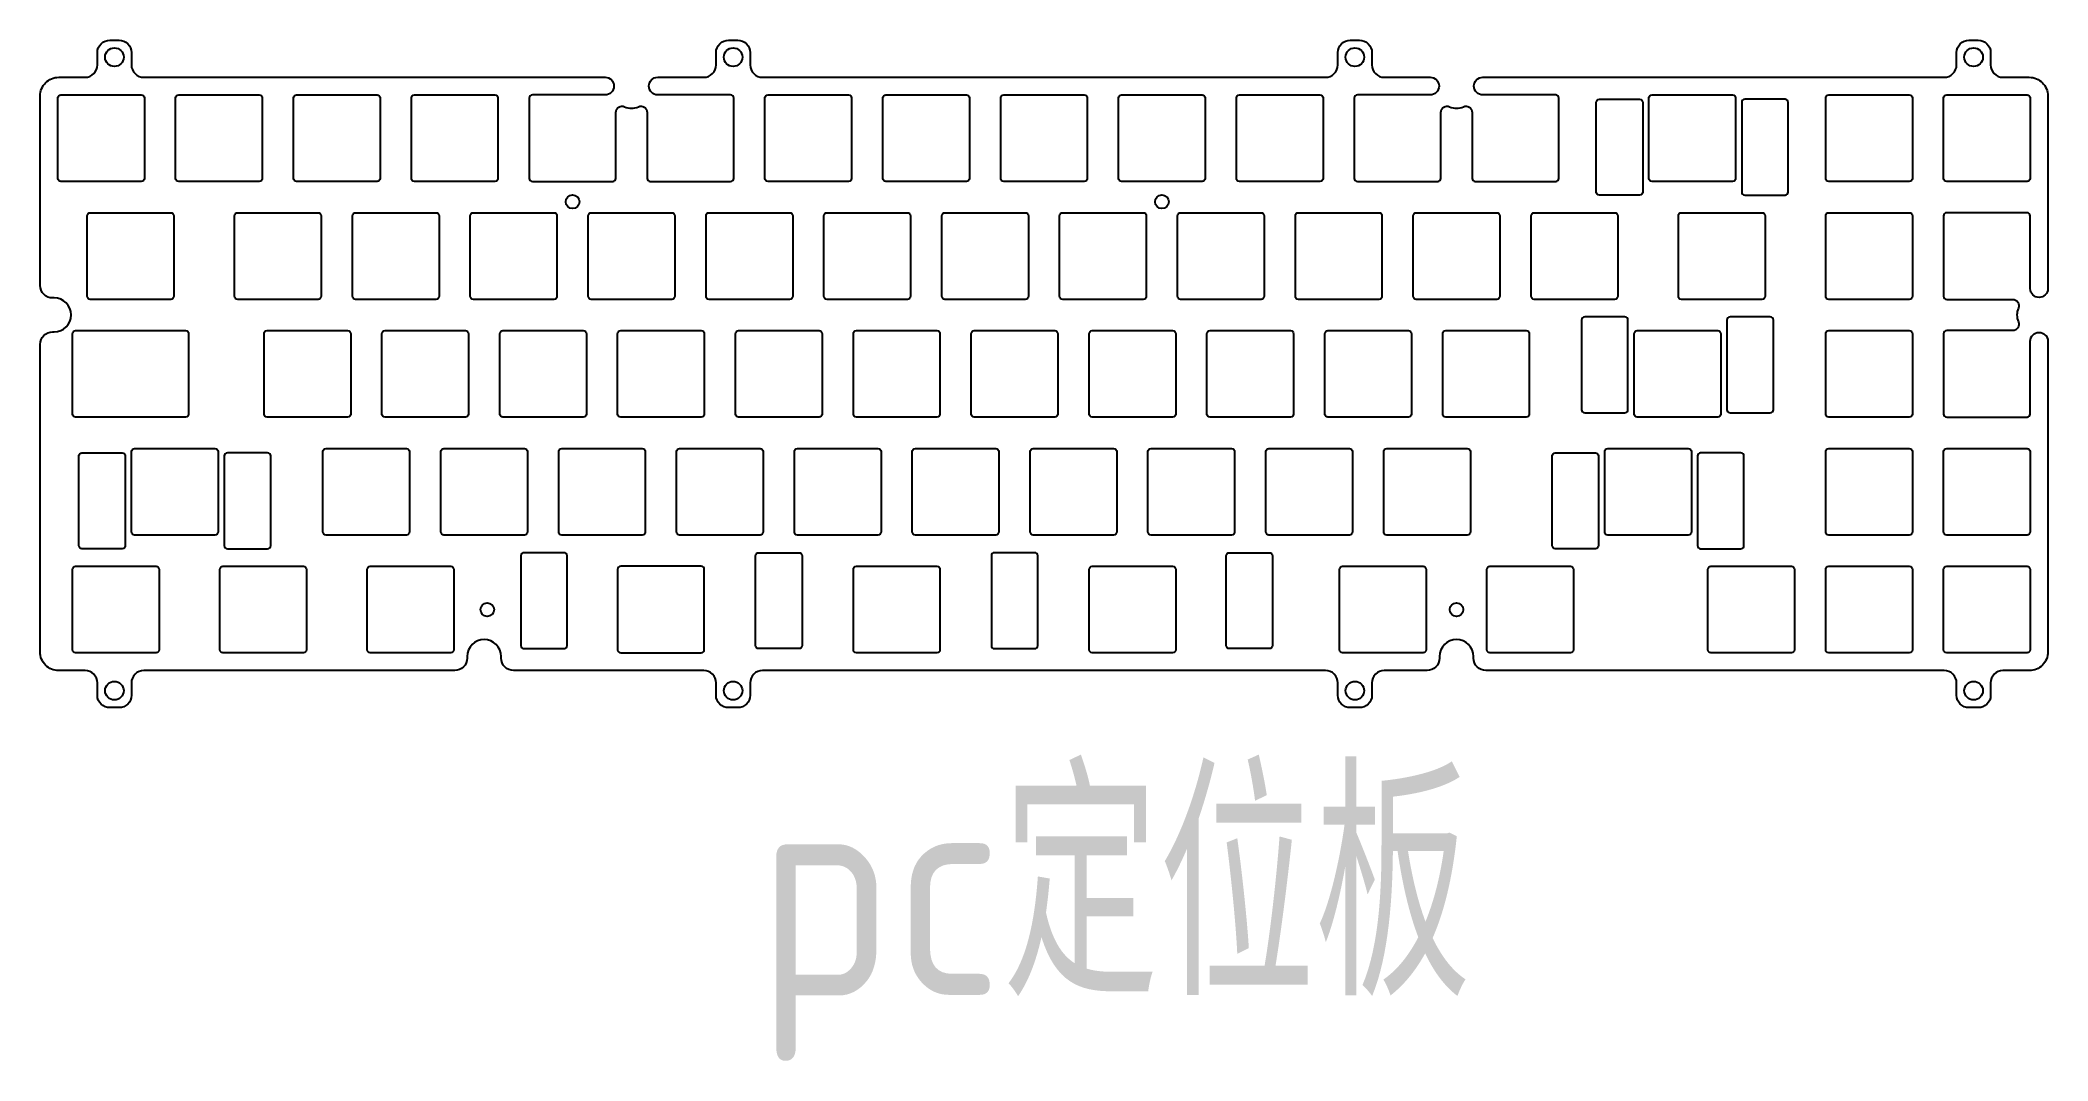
# Model space of a CAD drawing. Header units: millimetres. Extents: x 182 to 507, y -310 to -145.
import ezdxf

# ---------------------------------------------------------------- set-up
doc = ezdxf.new("R2010")
doc.units = ezdxf.units.MM
doc.header["$LTSCALE"] = 1000
doc.header["$MEASUREMENT"] = 0
doc.layers.add('TopSolderMaskLayer', color=7, linetype='Continuous', true_color=0x800080)
doc.layers.add('轴孔', color=7, linetype='Continuous')
doc.styles.get("Standard").update_dxf_attribs({"font": 'gbenor.shx', "bigfont": 'gbcbig.shx'})

# ---------------------------------------------------------------- blocks, each defined once
blk = doc.blocks.new('轴孔')
at = {"color": 1}
blk.add_lwpolyline([(22.61826, 94.3612), (22.61826, 81.3612, -0.414213562), (22.11826, 80.8612), (9.11826, 80.8612, -0.414213562), (8.61826, 81.3612), (8.61826, 94.3612, -0.414213562), (9.11826, 94.8612), (22.11826, 94.8612, -0.414213562)], format="xyb", close=True, dxfattribs=at)

msp = doc.modelspace()

# ---------------------------------------------------------------- linework, layer by layer
at = {"color": 1}
for points in [[(298.79, -151.36), (389.79, -151.36, 0.414214), (391.79, -149.36), (391.79, -147.36, -0.414214), (393.79, -145.36), (395.29, -145.36, -0.414214), (397.29, -147.36), (397.29, -149.36, 0.414214), (399.29, -151.36), (406.71, -151.36, -1), (406.71, -154.21), (394.94, -154.21, 0.414214), (394.44, -154.71), (394.44, -167.71, 0.414214), (394.94, -168.21), (407.94, -168.21, 0.414214), (408.44, -167.71), (408.44, -157.03, -0.542931), (409.85, -156.12, 0.212517), (412.08, -156.12, -0.542931), (413.49, -157.03), (413.49, -167.71, 0.414214), (413.99, -168.21), (426.99, -168.21, 0.414214), (427.49, -167.71), (427.49, -154.71, 0.414214), (426.99, -154.21), (415.21, -154.21, -1), (415.21, -151.36), (489.79, -151.36, 0.414214), (491.79, -149.36), (491.79, -147.36, -0.414214), (493.79, -145.36), (495.29, -145.36, -0.414214), (497.29, -147.36), (497.29, -149.36, 0.414214), (499.29, -151.36), (503.54, -151.36, -0.414214), (506.54, -154.36), (506.54, -185.53, -1), (503.69, -185.53), (503.69, -173.76, 0.414214), (503.19, -173.26), (490.19, -173.26, 0.414214), (489.69, -173.76), (489.69, -186.76, 0.414214), (490.19, -187.26), (500.86, -187.26, -0.542931), (501.78, -188.66, 0.212517), (501.78, -190.9, -0.542931), (500.86, -192.31), (490.19, -192.31, 0.414214), (489.69, -192.81), (489.69, -205.81, 0.414214), (490.19, -206.31), (503.19, -206.31, 0.414214), (503.69, -205.81), (503.69, -194.03, -1), (506.54, -194.03), (506.54, -244.26, -0.414214), (503.54, -247.26), (499.29, -247.26, 0.414214), (497.29, -249.26), (497.29, -251.26, -0.414214), (495.29, -253.26), (493.79, -253.26, -0.414214), (491.79, -251.26), (491.79, -249.26, 0.414214), (489.79, -247.26), (415.71, -247.26, -0.414214), (413.71, -245.26), (413.71, -245.01, 1), (408.21, -245.01), (408.21, -245.26, -0.414214), (406.21, -247.26), (399.29, -247.26, 0.414214), (397.29, -249.26), (397.29, -251.26, -0.414214), (395.29, -253.26), (393.79, -253.26, -0.414214), (391.79, -251.26), (391.79, -249.26, 0.414214), (389.79, -247.26), (298.79, -247.26, 0.414214), (296.79, -249.26), (296.79, -251.26, -0.414214), (294.79, -253.26), (293.29, -253.26, -0.414214), (291.29, -251.26), (291.29, -249.26, 0.414214), (289.29, -247.26), (258.55, -247.26, -0.414214), (256.55, -245.26), (256.55, -245.01, 1), (251.05, -245.01), (251.05, -245.26, -0.414214), (249.05, -247.26), (198.79, -247.26, 0.414214), (196.79, -249.26), (196.79, -251.26, -0.414214), (194.79, -253.26), (193.29, -253.26, -0.414214), (191.29, -251.26), (191.29, -249.26, 0.414214), (189.29, -247.26), (185.04, -247.26, -0.414214), (182.04, -244.26), (182.04, -194.53, -0.414214), (184.04, -192.53), (184.29, -192.53, 1), (184.29, -187.03), (184.04, -187.03, -0.414214), (182.04, -185.03), (182.04, -154.36, -0.414214), (185.04, -151.36), (189.29, -151.36, 0.414214), (191.29, -149.36), (191.29, -147.36, -0.414214), (193.29, -145.36), (194.79, -145.36, -0.414214), (196.79, -147.36), (196.79, -149.36, 0.414214), (198.79, -151.36), (273.36, -151.36, -1), (273.36, -154.21), (261.59, -154.21, 0.414214), (261.09, -154.71), (261.09, -167.71, 0.414214), (261.59, -168.21), (274.59, -168.21, 0.414214), (275.09, -167.71), (275.09, -157.03, -0.542931), (276.5, -156.12, 0.212517), (278.73, -156.12, -0.542931), (280.14, -157.03), (280.14, -167.71, 0.414214), (280.64, -168.21), (293.64, -168.21, 0.414214), (294.14, -167.71), (294.14, -154.71, 0.414214), (293.64, -154.21), (281.86, -154.21, -1), (281.86, -151.36), (289.29, -151.36, 0.414214), (291.29, -149.36), (291.29, -147.36, -0.414214), (293.29, -145.36), (294.79, -145.36, -0.414214), (296.79, -147.36), (296.79, -149.36, 0.414214)], [(441.06, -155.41), (441.06, -169.91, -0.414214), (440.56, -170.41), (434.06, -170.41, -0.414214), (433.56, -169.91), (433.56, -155.41, -0.414214), (434.06, -154.91), (440.56, -154.91, -0.414214)], [(457.06, -155.41), (457.06, -169.91, 0.414214), (457.56, -170.41), (464.06, -170.41, 0.414214), (464.56, -169.91), (464.56, -155.41, 0.414214), (464.06, -154.91), (457.56, -154.91, 0.414214)], [(438.68, -190.61, 0.414214), (438.18, -190.11), (431.68, -190.11, 0.414214), (431.18, -190.61), (431.18, -205.11, 0.414214), (431.68, -205.61), (438.18, -205.61, 0.414214), (438.68, -205.11)], [(454.68, -205.11, 0.414214), (455.18, -205.61), (461.68, -205.61, 0.414214), (462.18, -205.11), (462.18, -190.61, 0.414214), (461.68, -190.11), (455.18, -190.11, 0.414214), (454.68, -190.61)], [(439.68, -205.81), (439.68, -192.81, -0.414214), (440.18, -192.31), (453.18, -192.31, -0.414214), (453.68, -192.81), (453.68, -205.81, -0.414214), (453.18, -206.31), (440.18, -206.31, -0.414214)], [(195.8, -212.56), (195.8, -227.06, -0.414214), (195.3, -227.56), (188.8, -227.56, -0.414214), (188.3, -227.06), (188.3, -212.56, -0.414214), (188.8, -212.06), (195.3, -212.06, -0.414214)], [(211.8, -212.56), (211.8, -227.06, 0.414214), (212.3, -227.56), (218.8, -227.56, 0.414214), (219.3, -227.06), (219.3, -212.56, 0.414214), (218.8, -212.06), (212.3, -212.06, 0.414214)], [(433.92, -212.56), (433.92, -227.06, -0.414214), (433.42, -227.56), (426.92, -227.56, -0.414214), (426.42, -227.06), (426.42, -212.56, -0.414214), (426.92, -212.06), (433.42, -212.06, -0.414214)], [(449.92, -212.56), (449.92, -227.06, 0.414214), (450.42, -227.56), (456.92, -227.56, 0.414214), (457.42, -227.06), (457.42, -212.56, 0.414214), (456.92, -212.06), (450.42, -212.06, 0.414214)]]:
    msp.add_lwpolyline(points, format="xyb", close=True, dxfattribs=at)
for points in [[(438.68, -192.31), (438.68, -190.61, 0.414214), (438.18, -190.11), (431.68, -190.11, 0.414214), (431.18, -190.61), (431.18, -192.31)], [(200.77, -206.31), (187.77, -206.31, -0.414214), (187.27, -205.81), (187.27, -192.81, -0.414214), (187.77, -192.31), (200.77, -192.31)], [(192.53, -192.31), (205.53, -192.31, -0.414214), (206.03, -192.81), (206.03, -205.81, -0.414214), (205.53, -206.31), (192.53, -206.31)], [(435.42, -211.36), (448.42, -211.36, -0.414214), (448.92, -211.86), (448.92, -224.86, -0.414214), (448.42, -225.36), (435.42, -225.36)]]:
    msp.add_lwpolyline(points, format="xyb", dxfattribs=at)
at = {"color": 2}
for points in [[(267.23, -243.21), (267.23, -228.71, 0.414214), (266.73, -228.21), (260.23, -228.21, 0.414214), (259.73, -228.71), (259.73, -243.21, 0.414214), (260.23, -243.71), (266.73, -243.71, 0.414214)], [(297.68, -243.21), (297.68, -228.71, -0.414214), (298.18, -228.21), (304.68, -228.21, -0.414214), (305.18, -228.71), (305.18, -243.21, -0.414214), (304.68, -243.71), (298.18, -243.71, -0.414214)], [(343.28, -243.21), (343.28, -228.71, 0.414214), (342.78, -228.21), (336.28, -228.21, 0.414214), (335.78, -228.71), (335.78, -243.21, 0.414214), (336.28, -243.71), (342.78, -243.71, 0.414214)], [(373.73, -243.21), (373.73, -228.71, -0.414214), (374.23, -228.21), (380.73, -228.21, -0.414214), (381.23, -228.71), (381.23, -243.21, -0.414214), (380.73, -243.71), (374.23, -243.71, -0.414214)]]:
    msp.add_lwpolyline(points, format="xyb", close=True, dxfattribs=at)
for centre in [(194.04, -148.11), (294.04, -148.11), (394.54, -148.11), (494.54, -148.11), (194.04, -250.51), (294.04, -250.51), (394.54, -250.51), (494.54, -250.51)]:
    msp.add_circle(centre, 1.5)
at = {"layer": 'TopSolderMaskLayer', "color": 2}
for centre in [(268.09, -171.48), (363.34, -171.48), (254.31, -237.41), (410.96, -237.41)]:
    msp.add_circle(centre, 1.1, dxfattribs=at)

# ---------------------------------------------------------------- block references
at = {"color": 1}
for p in [(176.27, -249.07), (195.32, -249.07), (214.37, -249.07), (233.42, -249.07), (290.57, -249.07), (309.62, -249.07), (328.67, -249.07), (347.72, -249.07), (366.77, -249.07), (433.45, -249.07), (462.02, -249.07), (481.07, -249.07), (181.03, -268.12), (204.85, -268.12), (223.9, -268.12), (242.95, -268.12), (262, -268.12), (281.05, -268.12), (300.1, -268.12), (319.15, -268.12), (338.2, -268.12), (357.25, -268.12), (376.3, -268.12), (395.35, -268.12), (414.4, -268.12), (462.02, -268.12), (209.61, -287.17), (228.66, -287.17), (247.71, -287.17), (266.76, -287.17), (285.81, -287.17), (304.86, -287.17), (323.91, -287.17), (342.96, -287.17), (362.01, -287.17), (381.06, -287.17), (400.11, -287.17), (462.02, -287.17), (188.18, -306.22), (219.13, -306.22), (238.18, -306.22), (257.23, -306.22), (276.28, -306.22), (295.33, -306.22), (314.38, -306.22), (333.43, -306.22), (352.48, -306.22), (371.53, -306.22), (390.58, -306.22), (426.3, -306.22), (462.02, -306.22), (481.07, -306.22), (178.65, -325.27), (202.47, -325.27), (226.28, -325.27), (304.86, -325.27), (342.96, -325.27), (383.44, -325.27), (407.25, -325.27), (442.97, -325.27), (462.02, -325.27), (481.07, -325.27)]:
    msp.add_blockref('轴孔', p, dxfattribs=at)
at = {"color": 1, "xscale": -1}
msp.add_blockref('轴孔', (298, -325.27), dxfattribs=at)
at = {"layer": '轴孔', "linetype": 'Continuous'}
msp.add_blockref('轴孔', (438.21, -268.12), dxfattribs=at)

# ---------------------------------------------------------------- texts
at = {"insert": (297.82, -264.78), "char_height": 35, "attachment_point": 1}
msp.add_mtext_dynamic_manual_height_columns('pc定位板', width=422.2202, gutter_width=1750, heights=[0], dxfattribs=at)

doc.saveas('drawing.dxf')
